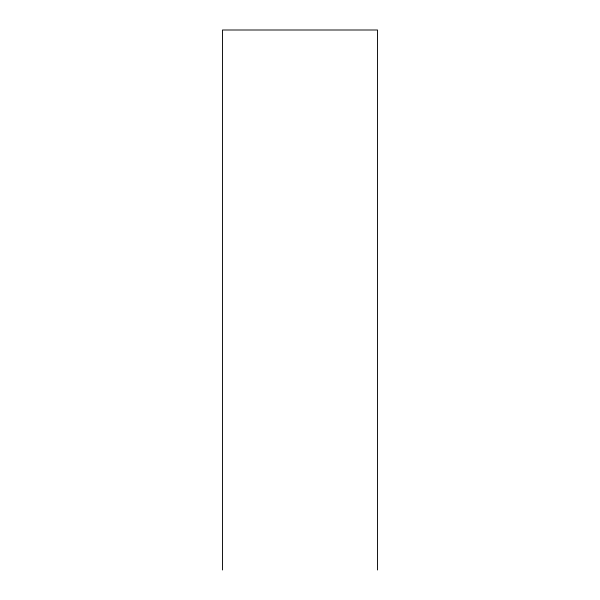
<?xml version="1.0" encoding="UTF-8"?>
<svg xmlns="http://www.w3.org/2000/svg" width="600" height="600" viewBox="0 0 600 600"><rect width="100%" height="100%" fill="white"/><g stroke="black" fill="none" stroke-linecap="round" stroke-linejoin="round"><path stroke-width="0.9" d="M377.513 570L377.513 30L222.487 30L222.487 570"/></g></svg>
